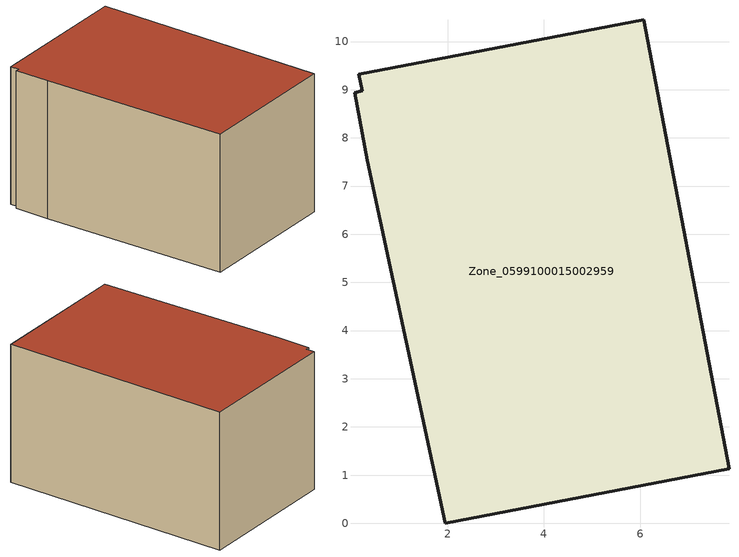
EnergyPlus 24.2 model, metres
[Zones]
Zone_0599100015002959
 floor ground (C_G): 0.07,8.94 0.23,8.98 0.16,9.32 6.07,10.45 7.84,1.14 1.95,0 0.33,7.54 z0.78
 wall outside (C_F): 0.33,7.54 1.95,0 7.84,1.14 6.07,10.45 0.16,9.32 0.23,8.98 0.07,8.94 0.33,7.54 z0.78:6.49
 roof outside (C_R): 0.23,8.98 0.07,8.94 0.33,7.54 1.95,0 7.84,1.14 6.07,10.45 0.16,9.32 z6.49
[BUILDING]
Pand.0599100015002959: North Axis=0; Terrain=City; Loads Convergence Tolerance Value=0.04; Temperature Convergence Tolerance Value=0.4; Solar Distribution=FullExterior; Maximum Number of Warmup Days=25; Minimum Number of Warmup Days=1
[Site:Location]
Rotterdam.The.Hague.AP_ZH_NLD Design_Conditions: Latitude=51.96; Longitude=4.45; Time Zone=1; Elevation=-4.5
[SITE:GROUNDTEMPERATURE:BUILDINGSURFACE]
18, 18, 18, 18, 18, 18, 18, 18, 18, 18, 18, 18
[MATERIAL] Thermal Absorptance=0.9; Solar Absorptance=0.7; Visible Absorptance=0.7
Name | Roughness | Thickness | Conductivity | Density | Specific Heat
G.TI.1965-1974 | MediumSmooth | 0.15 | 0.882353 | 540 | 1210
F.TI.1965-1974 | Rough | 0.3 | 0.697674 | 1920 | 840
R.TI.1965-1974 | MediumRough | 0.2 | 0.232558 | 1500 | 1000
[CONSTRUCTION]
C_G: G.TI.1965-1974
C_F: F.TI.1965-1974
C_R: R.TI.1965-1974
[ZONE]
Zone_0599100015002959: Type=1; Multiplier=1; Ceiling Height=Autocalculate; Volume=Autocalculate; Floor Area=autocalculate; Part of Total Floor Area=Yes
[ZONEINFILTRATION:DESIGNFLOWRATE]
Infil_Zone_0599100015002959: Zone or ZoneList or Space or SpaceList=Zone_0599100015002959; Schedule=AlwaysOn; Design Flow Rate Calculation Method=Flow/Area; Flow Rate per Floor Area=0.003; Constant Term Coefficient=1; Temperature Term Coefficient=0; Velocity Term Coefficient=0; Velocity Squared Term Coefficient=0
[HVACTEMPLATE:ZONE:IDEALLOADSAIRSYSTEM]
Zone_0599100015002959: Maximum Heating Supply Air Temperature=50; Minimum Cooling Supply Air Temperature=13; Maximum Heating Supply Air Humidity Ratio=0.0156; Minimum Cooling Supply Air Humidity Ratio=0.0077; Heating Limit=NoLimit; Cooling Limit=NoLimit; Dehumidification Control Type=ConstantSensibleHeatRatio; Cooling Sensible Heat Ratio=0.7; Dehumidification Setpoint=60; Humidification Control Type=None; Humidification Setpoint=30; Outdoor Air Method=None; Outdoor Air Flow Rate per Person=0.00944; Outdoor Air Flow Rate per Zone Floor Area=0; Outdoor Air Flow Rate per Zone=0; Demand Controlled Ventilation Type=None; Outdoor Air Economizer Type=NoEconomizer; Heat Recovery Type=None; Sensible Heat Recovery Effectiveness=0.7; Latent Heat Recovery Effectiveness=0.65
[ZONECONTROL:THERMOSTAT]
ThermostatControl_Zone_0599100015002959: Zone or ZoneList=Zone_0599100015002959; Control Type Schedule=DualSetpointControlType; Control 1=Thermostat_Zone_0599100015002959; Temperature Difference Between Cutout And Setpoint=0
[THERMOSTATSETPOINT:DUALSETPOINT]
Thermostat_Zone_0599100015002959: Heating Setpoint Temperature Schedule=HeatingSetpoint_Zone_0599100015002959; Cooling Setpoint Temperature Schedule=CoolingSetpoint_Zone_0599100015002959
[SCHEDULE:COMPACT]
HeatingSetpoint_Zone_0599100015002959: Through: 12/31, For: AllDays, Until: 24:00, 21
CoolingSetpoint_Zone_0599100015002959: Through: 12/31, For: AllDays, Until: 24:00, 24
DualSetpointControlType: Through: 12/31, For: AllDays, Until: 24:00, 4
AlwaysOn: Through: 12/31, For: AllDays, Until: 24:00, 1
